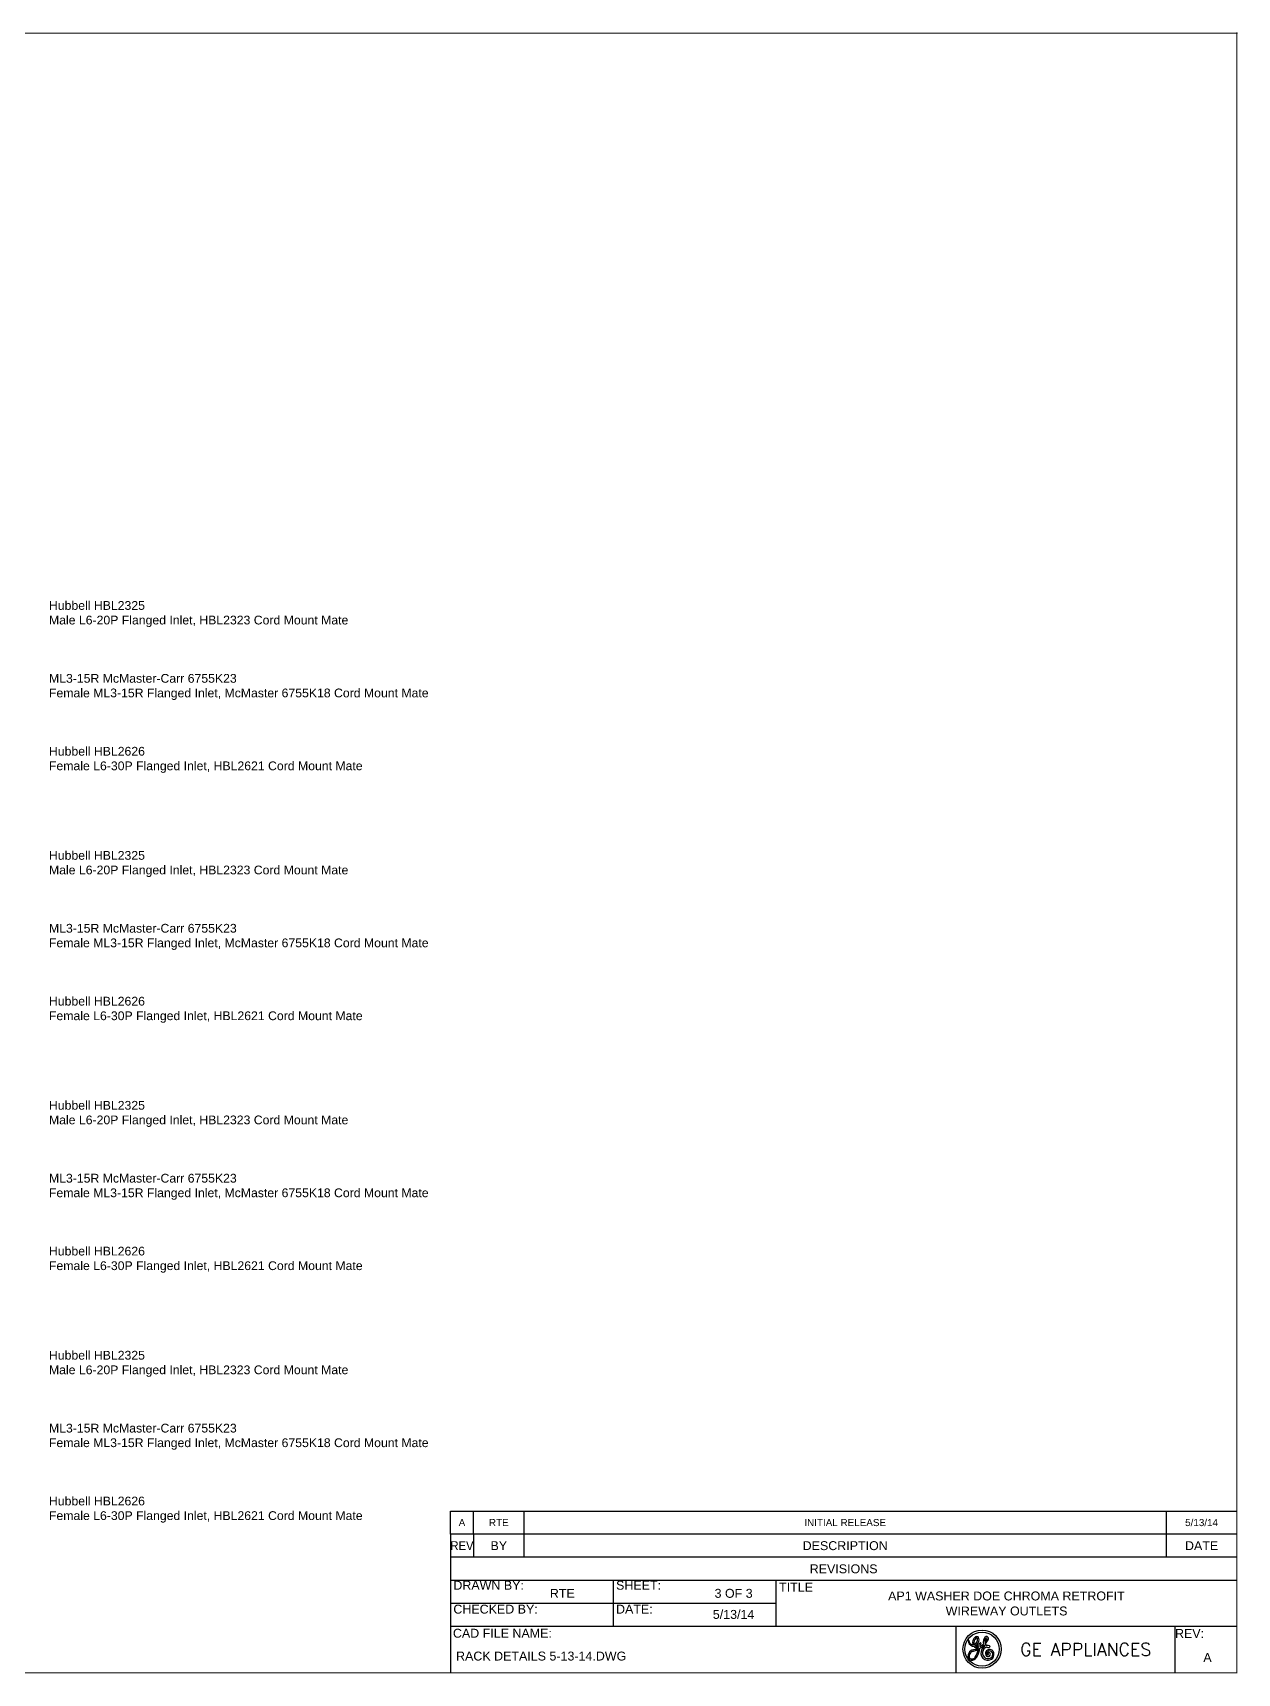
# Model space of a CAD drawing. Header units: inches. Extents: x 217 to 417, y 0 to 81.
# Drawn here: x 357.9 to 417, y 0 to 80.5 of the extents above; entities that cross this region are included whole.
import ezdxf
from ezdxf.enums import TextEntityAlignment as Align

# ---------------------------------------------------------------- set-up
doc = ezdxf.new("R2010")
doc.units = ezdxf.units.IN
doc.header["$LTSCALE"] = 0.1
doc.header["$PDSIZE"] = -1
for name, color, linetype in [('BORDER', 3, 'Continuous'), ('BORDER @ 1', 3, 'Continuous'), ('DIM', 1, 'Continuous'), ('TXT', 4, 'Continuous'), ('TXT @ 1', 4, 'Continuous')]:
    doc.layers.add(name, color=color, linetype=linetype)
doc.styles.add('COMPLEX', font='COMPLEX')
doc.styles.add('Notes', font='arial.ttf', dxfattribs={"height": 0.125})
doc.styles.get("Standard").update_dxf_attribs({"font": 'arial.ttf'})

# ---------------------------------------------------------------- blocks, each defined once
blk = doc.blocks.new('GE_Logo')
at = {"layer": 'BORDER', "linetype": 'Continuous'}
for p, q in [((0.0702, 0.0952), (0.0703, 0.0953)), ((0.075, 0.0883), (0.0762, 0.09)), ((-0.0166, 0.0782), (-0.0166, 0.0783)), ((-0.0054, 0.0227), (-0.0052, 0.0228)), ((0.0449, 0.0453), (0.0449, 0.0453)), ((0.0453, 0.0511), (0.0453, 0.0535)), ((0.0716, 0.0472), (0.0715, 0.0472)), ((0.0948, 0.0411), (0.095, 0.0412)), ((0.0178, -0.0135), (0.0182, -0.013)), ((0.0257, -0.0135), (0.028, -0.009))]:
    blk.add_line(p, q, dxfattribs=at)
for radius in [0.1034, 0.0925]:
    blk.add_circle((0.0552, 0.031), radius, dxfattribs=at)
for centre, radius, start, end in [((0.0411, 0.0677), 0.037, 125.32287, 201.25408), ((0.0429, 0.0673), 0.0315, 130.10655, 201.04077), ((0.0014, 0.083), 0.0296, 294.13548, 12.66435), ((0.0056, 0.0809), 0.0333, 288.92881, 25.36724), ((0.0255, 0.0884), 0.0111, 120.4413, 121.16366), ((0.0263, 0.0846), 0.0148, 61.19517, 116.05425), ((0.0256, 0.0866), 0.00555, 31.11435, 121.89418), ((0.0264, 0.089), 0.0111, 33.40125, 50.67688), ((0.1062, 0.0692), 0.0444, 142.87942, 191.81926), ((0.08, 0.0899), 0.0111, 151.38523, 152.13034), ((0.079, 0.0887), 0.0109, 348.84586, 142.66981), ((0.079, 0.0876), 0.0037, 153.33165, 153.40214), ((0.079, 0.0876), 0.0037, 69.01548, 139.30885), ((0.0785, 0.0878), 0.0037, 54.37265, 60.52734), ((0.0769, 0.0867), 0.00555, 38.93639, 47.82326), ((0.0747, 0.0867), 0.0074, 327.79672, 28.59284), ((0.0768, 0.0869), 0.00555, 36.40821, 36.56382), ((0.0174, -0.0082), 0.0384, 126.41517, 182.34573), ((0.0097, 0.0766), 0.0296, 175.89864, 258.12783), ((-0.0179, 0.0785), 0.00185, 161.42078, 173.7745), ((-0.0182, 0.0784), 0.00167, 54.20254, 153.91751), ((-0.0185, 0.0784), 0.00185, 359.10396, 46.95181), ((-0.0185, 0.0784), 0.00185, 46.98315, 47.03295), ((-0.0185, 0.0784), 0.00185, 47.18776, 47.18841), ((-0.0018, 0.0782), 0.0148, 180.17979, 203.60727), ((0.0093, 0.0801), 0.0259, 197.43752, 264.00046), ((0.0047, -0.0073), 0.0198, 155.23851, 210.77565), ((0.0132, -0.0072), 0.0277, 114.18677, 162.71572), ((0.0113, -0.0061), 0.0333, 105.06087, 119.83866), ((-0.0774, 0.2905), 0.2836, 286.23916, 289.03683), ((-0.0293, 0.1528), 0.1307, 284.14205, 300.04031), ((0.0056, 0.0772), 0.0296, 266.15871, 266.21314), ((0.0058, 0.0808), 0.0333, 266.30061, 267.0263), ((0.0056, 0.0809), 0.0333, 267.41894, 277.37216), ((0.0411, 0.0677), 0.037, 212.36185, 223.82971), ((0.019, 0.0478), 0.0074, 231.6407, 232.66643), ((0.0217, 0.0504), 0.0111, 229.71657, 282.52837), ((-0.0032, 0.0914), 0.0715, 284.74962, 303.05195), ((0.0056, 0.0809), 0.0333, 288.91342, 288.91635), ((0.0216, 0.0514), 0.00555, 201.29664, 293.5599), ((-0.0881, 0.0544), 0.1258, 327.59331, 349.4998), ((0.0085, 0.088), 0.0444, 290.07842, 295.30917), ((0.0021, 0.0946), 0.0592, 291.73602, 306.25775), ((0.0196, 0.0686), 0.0222, 290.70684, 318.32322), ((-0.0878, 0.0568), 0.1332, 330.25436, 350.76187), ((-0.0032, 0.0914), 0.0715, 303.23584, 303.24394), ((-0.0072, 0.0499), 0.0444, 346.82954, 356.05705), ((0.0508, 0.0509), 0.0148, 110.79738, 168.69883), ((-0.0351, 0.1563), 0.1443, 303.06903, 314.13875), ((-0.0293, 0.1528), 0.1307, 304.62103, 314.79984), ((-0.0878, 0.0568), 0.1332, 355.06882, 357.57333), ((-0.0878, 0.0568), 0.1332, 355.05169, 355.05175), ((0.035, 0.0641), 0.0148, 314.19211, 348.4615), ((0.0464, 0.0593), 0.00555, 91.16341, 99.12212), ((0.0458, 0.0611), 0.0037, 5.04259, 83.41577), ((0.0895, 0.0106), 0.0407, 116.04843, 258.27683), ((0.044, 0.0615), 0.00555, 356.38084, 359.64188), ((0.0911, 0.0105), 0.0333, 108.00702, 237.03808), ((0.0185, 0.1001), 0.0666, 314.73818, 315.81236), ((0.1003, 0.076), 0.0407, 213.36334, 225.0117), ((0.1007, 0.0702), 0.0315, 144.83416, 184.97), ((0.0316, 0.1076), 0.0555, 312.95802, 333.19313), ((0.0962, 0.0759), 0.0296, 213.61198, 239.75739), ((0.0282, 0.1102), 0.0666, 310.81871, 334.74841), ((0.0912, 0.0074), 0.0185, 141.41173, 231.41836), ((0.0965, 0.005), 0.0241, 43.03451, 148.12993), ((0.0911, 0.0084), 0.0111, 144.24687, 228.95729), ((0.098, 0.0831), 0.0444, 246.91753, 254.69021), ((0.0849, 0.0172), 0.0333, 73.14221, 96.4863), ((0.0961, 0.0027), 0.0185, 56.35046, 139.15811), ((0.0844, 0.0055), 0.00555, 264.24755, 349.80591), ((0.0928, 0.0058), 0.0074, 85.22315, 164.24657), ((0.0862, 0.0042), 0.0037, 5.76065, 96.91973), ((0.0887, 0.0623), 0.0222, 263.67145, 265.1954), ((0.0882, 0.0623), 0.0222, 266.40664, 287.18275), ((0.0713, 0.0887), 0.0185, 336.93984, 337.82043), ((0.0677, 0.0897), 0.0222, 339.10599, 351.93715), ((0.0894, 0.0029), 0.0111, 333.51323, 68.38874), ((0.0941, 0.0451), 0.00401, 282.72534, 84), ((0.0903, 0.0028), 0.0222, 319.62604, 43.68876), ((0.0841, 0.0037), 0.0352, 324.0508, 26.32255), ((-0.0025, -0.0108), 0.0185, 176.78554, 265.69889), ((0.0002, -0.0065), 0.0167, 221.24993, 235.32063), ((0, 0), 0.0222, 245.20707, 297.18406), ((-0.0027, 0.004), 0.0333, 267.87391, 328.40692), ((0.0006, 0.0003), 0.0222, 295.4989, 321.11482), ((0.0006, 0.0003), 0.0222, 322.88415, 323.05167), ((0.0861, 0.0091), 0.0296, 243.44391, 315.62936), ((0.0869, 0.0059), 0.0148, 241.09223, 327.2639), ((0.0829, 0.0136), 0.0426, 266.2008, 314.23206)]:
    blk.add_arc(centre, radius, start, end, dxfattribs=at)
at = {"layer": 'BORDER'}
blk.add_arc((0.0783, 0.0076), 0.037, 274.46575, 274.80518, dxfattribs=at)
at = {"layer": 'BORDER', "linetype": 'Continuous'}
blk.add_point((0.036, 0.0316), dxfattribs=at)
blk = doc.blocks.new('D-BORDER')
at = {"layer": 'BORDER'}
for p, q in [((35, 1.946), (23.974, 1.946)), ((23.974, 1.946), (23.974, 1.297)), ((24.298, 1.946), (24.298, 1.621)), ((25.006, 1.621), (25.006, 1.946)), ((34.012, 1.621), (34.012, 1.946)), ((35, 1.621), (23.974, 1.621)), ((35, 1.297), (23.974, 1.297)), ((23.974, 1.297), (23.974, 0)), ((26.255, 1.297), (26.255, 0.649)), ((28.536, 1.297), (28.536, 0.649)), ((28.536, 0.973), (23.974, 0.973)), ((35, 0.649), (23.974, 0.649)), ((31.06, 0.649), (31.06, 0)), ((34.129, 0.649), (34.129, 0))]:
    blk.add_line(p, q, dxfattribs=at)
at = {"layer": 'BORDER', "const_width": 0.01}
blk.add_lwpolyline([(35, 0), (35, 23), (0, 23), (0, 0), (35, 0)], dxfattribs=at)
at = {"layer": 'BORDER'}
blk.add_point((35, 23), dxfattribs=at)
at = {"layer": 'BORDER', "xscale": 2.594348237463571, "yscale": 2.594348237463571, "zscale": 2.594348237463571}
blk.add_blockref('GE_Logo', (31.285, 0.252), dxfattribs=at)
at = {"layer": 'BORDER', "style": 'COMPLEX'}
blk.add_text('GE APPLIANCES', height=0.17781, dxfattribs=at).set_placement((32.881, 0.329), align=Align.MIDDLE)
at = {"layer": 'BORDER @ 1', "style": 'Notes', "width": 0.9}
blk.add_text('REV', height=0.125, dxfattribs=at).set_placement((24.136, 1.784), align=Align.MIDDLE_CENTER)
at = {"layer": 'BORDER @ 1', "style": 'Notes'}
for s, p in [('BY', (24.652, 1.784)), ('DESCRIPTION', (29.509, 1.784)), ('DATE', (34.506, 1.784)), ('REVISIONS', (29.487, 1.459))]:
    blk.add_text(s, height=0.125, dxfattribs=at).set_placement(p, align=Align.MIDDLE_CENTER)
for s, p in [('DRAWN BY:', (24.015, 1.166)), ('SHEET:', (26.296, 1.166)), ('CHECKED BY:', (24.015, 0.831)), ('DATE:', (26.296, 0.831)), ('CAD FILE NAME:', (24.009, 0.493))]:
    blk.add_text(s, height=0.125, dxfattribs=at).set_placement(p)
for s, p in [('TITLE', (28.82, 1.139)), ('REV:', (34.337, 0.49))]:
    blk.add_text(s, height=0.125, dxfattribs=at).set_placement(p, align=Align.CENTER)
at = {"layer": 'TXT', "style": 'Notes'}
for tag, height, p in [('DRAWN_BY', 0.125, (25.543, 1.115)), ('SHEET', 0.125, (27.944, 1.115)), ('DWG_TITLE', 0.125, (31.768, 0.973)), ('CHECKED_BY', 0.125, (25.543, 0.82)), ('DATE', 0.125, (27.944, 0.82)), ('REV', 0.25, (34.564, 0.215))]:
    blk.add_attdef(tag, text='', height=height, dxfattribs=at).set_placement(p, align=Align.MIDDLE_CENTER)
blk.add_attdef('FILENAME', (24.053, 0.173), '', height=0.125, dxfattribs=at)
blk = doc.blocks.new('*U23')
at = {"layer": 'BORDER'}
ref = blk.add_blockref('D-BORDER', (294.52, 0), dxfattribs=dict(at, xscale=3.5, yscale=3.5, zscale=3.5))
ref.add_attrib('DRAWN_BY', 'RTE', dxfattribs={"layer": 'TXT @ 1', "height": 0.4375, "style": 'Notes'}).set_placement((383.919, 3.903), align=Align.MIDDLE_CENTER)
ref.add_attrib('FILENAME', 'RACK DETAILS 5-13-14.DWG', (378.704, 0.605), dxfattribs={"layer": 'TXT @ 1', "height": 0.4375, "style": 'Notes'})
ref.add_attrib('SHEET', '3 OF 3', dxfattribs={"layer": 'TXT @ 1', "height": 0.4375, "style": 'Notes'}).set_placement((392.325, 3.903), align=Align.MIDDLE_CENTER)
ref.add_attrib('DATE', '5/13/14', dxfattribs={"layer": 'TXT @ 1', "height": 0.4375, "style": 'Notes'}).set_placement((392.325, 2.869), align=Align.MIDDLE_CENTER)
ref.add_attrib('DWG_TITLE_001', 'AP1 WASHER DOE CHROMA RETROFIT', (399.907, 3.555), dxfattribs={"layer": 'TXT @ 1', "height": 0.4375, "style": 'Notes'})
ref.add_attrib('REV', ' A', dxfattribs={"layer": 'TXT @ 1', "height": 0.4375, "style": 'Notes'}).set_placement((415.495, 0.754), align=Align.MIDDLE_CENTER)
ref.add_attrib('DWG_TITLE_002', 'WIREWAY OUTLETS', (402.732, 2.818), dxfattribs={"layer": 'TXT @ 1', "height": 0.4375, "style": 'Notes'})
blk = doc.blocks.new('REVBLOCK')
at = {"layer": 'BORDER'}
for p, q in [((0.324, 0), (0.324, 0.324)), ((1.032, 0), (1.032, 0.324)), ((10.038, 0), (10.038, 0.324))]:
    blk.add_line(p, q, dxfattribs=at)
blk.add_lwpolyline([(0, 0), (0, 0.324), (11.026, 0.324)], dxfattribs=at)
at = {"layer": 'TXT'}
for tag, p in [('REV', (0.162, 0.162)), ('BY', (0.678, 0.162)), ('DESCRIPTION', (5.535, 0.162)), ('DATE', (10.532, 0.162))]:
    blk.add_attdef(tag, text='', height=0.099, dxfattribs=at).set_placement(p, align=Align.MIDDLE_CENTER)

msp = doc.modelspace()

# ---------------------------------------------------------------- block references
at = {"layer": 'DIM'}
msp.add_blockref('*U23', (0, 0), dxfattribs=at)
at = {"layer": 'DIM', "xscale": 3.5, "yscale": 3.5, "zscale": 3.5}
msp.add_blockref('REVBLOCK', (378.4288, 6.8102), dxfattribs=at).add_auto_attribs({'DATE': '5/13/14', 'DESCRIPTION': 'INITIAL RELEASE', 'BY': 'RTE', 'REV': 'A'})

# ---------------------------------------------------------------- texts
at = {"layer": 'TXT', "char_height": 0.43, "width": 24.188209, "attachment_point": 4}
for s, insert in [('Hubbell HBL2325\\PMale L6-20P Flanged Inlet, HBL2323 Cord Mount Mate', (358.7278, 51.9799)), ('ML3-15R McMaster-Carr 6755K23\\PFemale ML3-15R Flanged Inlet, McMaster 6755K18 Cord Mount Mate', (358.7278, 48.4011)), ('Hubbell HBL2626\\PFemale L6-30P Flanged Inlet, HBL2621 Cord Mount Mate', (358.7278, 44.8223)), ('Hubbell HBL2325\\PMale L6-20P Flanged Inlet, HBL2323 Cord Mount Mate', (358.7278, 39.7098)), ('ML3-15R McMaster-Carr 6755K23\\PFemale ML3-15R Flanged Inlet, McMaster 6755K18 Cord Mount Mate', (358.7278, 36.131)), ('Hubbell HBL2626\\PFemale L6-30P Flanged Inlet, HBL2621 Cord Mount Mate', (358.7278, 32.5522)), ('Hubbell HBL2325\\PMale L6-20P Flanged Inlet, HBL2323 Cord Mount Mate', (358.7278, 27.4396)), ('ML3-15R McMaster-Carr 6755K23\\PFemale ML3-15R Flanged Inlet, McMaster 6755K18 Cord Mount Mate', (358.7278, 23.8608)), ('Hubbell HBL2626\\PFemale L6-30P Flanged Inlet, HBL2621 Cord Mount Mate', (358.7278, 20.2821)), ('Hubbell HBL2325\\PMale L6-20P Flanged Inlet, HBL2323 Cord Mount Mate', (358.7278, 15.1695)), ('ML3-15R McMaster-Carr 6755K23\\PFemale ML3-15R Flanged Inlet, McMaster 6755K18 Cord Mount Mate', (358.7278, 11.5907)), ('Hubbell HBL2626\\PFemale L6-30P Flanged Inlet, HBL2621 Cord Mount Mate', (358.7278, 8.0119))]:
    msp.add_mtext(s, dxfattribs=dict(at, insert=insert))

doc.saveas('drawing.dxf')
